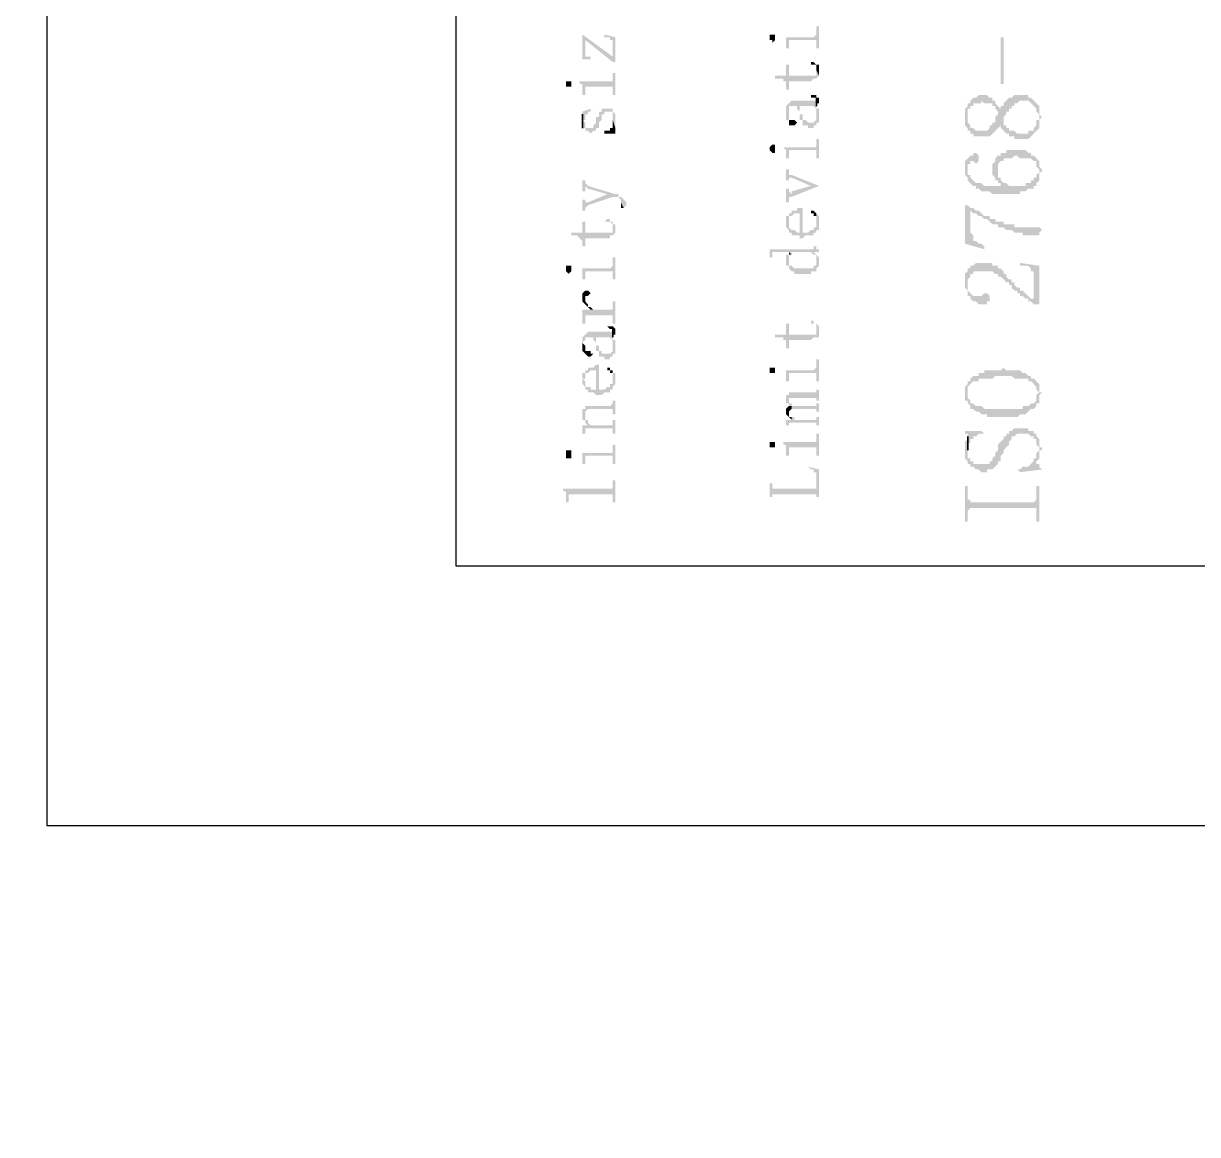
# Model space of a CAD drawing. Header units: millimetres. Extents: x 7018 to 13530, y 4187 to 5692.
# Drawn here: x 11232.68 to 11251.93, y 4946.81 to 4965.02 of the extents above; entities that cross this region are included whole.
import ezdxf

# ---------------------------------------------------------------- set-up
doc = ezdxf.new("R2010")
doc.units = ezdxf.units.MM
doc.layers.add('绘图', color=7, linetype='Continuous')

msp = doc.modelspace()

# ---------------------------------------------------------------- hatches: boundary and pattern name
at = {"transparency": 33554559}
for points in [[(11245.136, 4964.797), (11245.181, 4964.797), (11245.181, 4964.752), (11245.181, 4964.707), (11245.181, 4964.662), (11245.181, 4964.617), (11245.227, 4964.617), (11245.227, 4964.707), (11245.227, 4964.752), (11245.678, 4964.752), (11245.678, 4964.617), (11245.723, 4964.617), (11245.723, 4964.978), (11245.678, 4964.978), (11245.678, 4964.842), (11245.678, 4964.842), (11245.633, 4964.797)], [(11241.842, 4964.842), (11241.887, 4964.752), (11242.338, 4964.391), (11242.338, 4964.481)], [(11241.842, 4964.842), (11241.842, 4964.436), (11242.022, 4964.436), (11241.977, 4964.436), (11241.977, 4964.481), (11241.887, 4964.481), (11241.887, 4964.526), (11241.887, 4964.752)], [(11242.203, 4964.842), (11242.203, 4964.797), (11242.293, 4964.797), (11242.293, 4964.752), (11242.338, 4964.752), (11242.338, 4964.707), (11242.338, 4964.391), (11242.383, 4964.391), (11242.383, 4964.797)], [(11244.911, 4964.797), (11244.911, 4964.752), (11244.956, 4964.752), (11244.956, 4964.707), (11244.956, 4964.707), (11245.001, 4964.752), (11245.001, 4964.797), (11245.001, 4964.842), (11244.911, 4964.842)], [(11248.747, 4964.03), (11248.747, 4964.797), (11248.702, 4964.797), (11248.702, 4964.03)], [(11245.588, 4964.346), (11245.678, 4964.346), (11245.678, 4964.301), (11245.678, 4964.256), (11245.678, 4964.256), (11245.723, 4964.165), (11245.723, 4964.256), (11245.723, 4964.301), (11245.723, 4964.346), (11245.678, 4964.346), (11245.633, 4964.391), (11245.588, 4964.391)], [(11241.796, 4964.075), (11241.796, 4964.03), (11241.842, 4964.03), (11241.842, 4963.985), (11241.842, 4963.94), (11241.842, 4963.849), (11241.887, 4963.849), (11241.887, 4963.985), (11242.338, 4963.985), (11242.338, 4963.849), (11242.383, 4963.849), (11242.383, 4964.211), (11242.338, 4964.211), (11242.338, 4964.075), (11242.293, 4964.075)], [(11245.001, 4964.165), (11245.001, 4964.12), (11245.136, 4964.12), (11245.136, 4964.075), (11245.181, 4964.075), (11245.181, 4964.03), (11245.181, 4963.94), (11245.227, 4963.94), (11245.227, 4964.075), (11245.588, 4964.075), (11245.633, 4964.12), (11245.678, 4964.12), (11245.723, 4964.165), (11245.678, 4964.256), (11245.678, 4964.211), (11245.678, 4964.165), (11245.227, 4964.165), (11245.227, 4964.346), (11245.181, 4964.346), (11245.181, 4964.165)], [(11241.571, 4964.03), (11241.571, 4963.985), (11241.661, 4963.985), (11241.661, 4964.03), (11241.661, 4964.075), (11241.571, 4964.075)], [(11245.588, 4963.849), (11245.588, 4963.804), (11245.678, 4963.804), (11245.678, 4963.714), (11245.723, 4963.714), (11245.723, 4963.759), (11245.723, 4963.804), (11245.678, 4963.804), (11245.678, 4963.849), (11245.633, 4963.849)], [(11248.115, 4963.488), (11248.115, 4963.353), (11248.16, 4963.308), (11248.16, 4963.263), (11248.205, 4963.263), (11248.205, 4963.218), (11248.25, 4963.218), (11248.25, 4963.172), (11248.521, 4963.172), (11248.566, 4963.218), (11248.566, 4963.218), (11248.611, 4963.263), (11248.611, 4963.263), (11248.657, 4963.308), (11248.657, 4963.308), (11248.702, 4963.353), (11248.702, 4963.308), (11248.747, 4963.398), (11248.747, 4963.443), (11248.747, 4963.488), (11248.792, 4963.534), (11248.792, 4963.579), (11248.837, 4963.579), (11248.837, 4963.624), (11248.882, 4963.624), (11248.882, 4963.669), (11248.927, 4963.669), (11248.927, 4963.714), (11248.972, 4963.714), (11249.018, 4963.759), (11249.153, 4963.759), (11249.198, 4963.714), (11249.198, 4963.714), (11249.243, 4963.669), (11249.243, 4963.669), (11249.288, 4963.624), (11249.288, 4963.579), (11249.334, 4963.534), (11249.334, 4963.308), (11249.334, 4963.398), (11249.334, 4963.443), (11249.379, 4963.488), (11249.334, 4963.534), (11249.334, 4963.624), (11249.334, 4963.669), (11249.288, 4963.714), (11249.288, 4963.714), (11249.243, 4963.759), (11249.243, 4963.759), (11249.198, 4963.804), (11249.153, 4963.804), (11249.153, 4963.849), (11248.927, 4963.849), (11248.882, 4963.804), (11248.837, 4963.804), (11248.792, 4963.759), (11248.792, 4963.759), (11248.747, 4963.714), (11248.747, 4963.669), (11248.702, 4963.669), (11248.702, 4963.624), (11248.702, 4963.624), (11248.657, 4963.669), (11248.657, 4963.534), (11248.657, 4963.534), (11248.611, 4963.488), (11248.611, 4963.398), (11248.566, 4963.398), (11248.566, 4963.353), (11248.521, 4963.353), (11248.521, 4963.308), (11248.476, 4963.263), (11248.296, 4963.263), (11248.25, 4963.308), (11248.205, 4963.308), (11248.205, 4963.353), (11248.205, 4963.353), (11248.16, 4963.398), (11248.16, 4963.443), (11248.16, 4963.669), (11248.16, 4963.669), (11248.115, 4963.624), (11248.115, 4963.534)], [(11248.16, 4963.669), (11248.16, 4963.488), (11248.16, 4963.624), (11248.205, 4963.624), (11248.205, 4963.669), (11248.25, 4963.669), (11248.25, 4963.714), (11248.386, 4963.714), (11248.386, 4963.759), (11248.431, 4963.714), (11248.566, 4963.714), (11248.566, 4963.669), (11248.611, 4963.669), (11248.611, 4963.624), (11248.657, 4963.579), (11248.657, 4963.669), (11248.657, 4963.669), (11248.611, 4963.714), (11248.611, 4963.759), (11248.566, 4963.759), (11248.566, 4963.804), (11248.521, 4963.804), (11248.476, 4963.849), (11248.341, 4963.849), (11248.296, 4963.804), (11248.25, 4963.804), (11248.205, 4963.759), (11248.205, 4963.714), (11248.16, 4963.714)], [(11241.842, 4963.308), (11241.887, 4963.308), (11241.887, 4963.263), (11241.932, 4963.263), (11241.977, 4963.218), (11241.977, 4963.218), (11242.022, 4963.263), (11242.067, 4963.263), (11242.067, 4963.308), (11242.112, 4963.308), (11242.112, 4963.353), (11242.112, 4963.398), (11242.112, 4963.398), (11242.158, 4963.443), (11242.158, 4963.488), (11242.158, 4963.534), (11242.203, 4963.534), (11242.203, 4963.579), (11242.338, 4963.579), (11242.338, 4963.534), (11242.338, 4963.488), (11242.338, 4963.443), (11242.383, 4963.308), (11242.383, 4963.353), (11242.383, 4963.398), (11242.383, 4963.443), (11242.383, 4963.488), (11242.383, 4963.534), (11242.383, 4963.534), (11242.338, 4963.579), (11242.338, 4963.624), (11242.158, 4963.624), (11242.158, 4963.579), (11242.112, 4963.579), (11242.112, 4963.534), (11242.112, 4963.488), (11242.067, 4963.488), (11242.067, 4963.443), (11242.067, 4963.398), (11242.067, 4963.398), (11242.022, 4963.353), (11242.022, 4963.308), (11241.887, 4963.308), (11241.887, 4963.353), (11241.887, 4963.398), (11241.842, 4963.443)], [(11241.842, 4963.579), (11241.842, 4963.308), (11241.842, 4963.443), (11241.887, 4963.443), (11241.887, 4963.488), (11241.887, 4963.534), (11241.932, 4963.534), (11241.932, 4963.579), (11241.977, 4963.579), (11241.977, 4963.624)], [(11245.181, 4963.579), (11245.181, 4963.534), (11245.181, 4963.488), (11245.181, 4963.443), (11245.227, 4963.443), (11245.227, 4963.579), (11245.227, 4963.624), (11245.227, 4963.669), (11245.362, 4963.669), (11245.362, 4963.624), (11245.362, 4963.624), (11245.407, 4963.579), (11245.407, 4963.534), (11245.407, 4963.669), (11245.633, 4963.669), (11245.678, 4963.624), (11245.678, 4963.579), (11245.678, 4963.534), (11245.678, 4963.488), (11245.723, 4963.624), (11245.678, 4963.624), (11245.678, 4963.669), (11245.678, 4963.759), (11245.272, 4963.759), (11245.227, 4963.714), (11245.227, 4963.714), (11245.181, 4963.669), (11245.181, 4963.624)], [(11245.407, 4963.534), (11245.407, 4963.488), (11245.407, 4963.443), (11245.452, 4963.443), (11245.452, 4963.398), (11245.452, 4963.353), (11245.542, 4963.353), (11245.542, 4963.308), (11245.633, 4963.308), (11245.633, 4963.353), (11245.678, 4963.353), (11245.678, 4963.398), (11245.723, 4963.398), (11245.723, 4963.443), (11245.723, 4963.488), (11245.723, 4963.534), (11245.723, 4963.579), (11245.723, 4963.624), (11245.678, 4963.488), (11245.678, 4963.443), (11245.678, 4963.443), (11245.633, 4963.398), (11245.542, 4963.398), (11245.497, 4963.443), (11245.452, 4963.443), (11245.452, 4963.488), (11245.452, 4963.534), (11245.407, 4963.534), (11245.407, 4963.579), (11245.407, 4963.669), (11245.407, 4963.669)], [(11242.203, 4963.263), (11242.203, 4963.218), (11242.383, 4963.218), (11242.383, 4963.263), (11242.383, 4963.308), (11242.338, 4963.443), (11242.338, 4963.398), (11242.338, 4963.353), (11242.338, 4963.308), (11242.293, 4963.308), (11242.293, 4963.263), (11242.248, 4963.263)], [(11245.227, 4963.443), (11245.227, 4963.398), (11245.227, 4963.353), (11245.317, 4963.353), (11245.362, 4963.398), (11245.362, 4963.398), (11245.317, 4963.443), (11245.227, 4963.443), (11245.227, 4963.488), (11245.227, 4963.579)], [(11248.702, 4963.308), (11248.747, 4963.263), (11248.747, 4963.263), (11248.792, 4963.218), (11248.837, 4963.218), (11248.837, 4963.172), (11248.927, 4963.172), (11248.927, 4963.127), (11249.153, 4963.127), (11249.198, 4963.172), (11249.198, 4963.172), (11249.243, 4963.218), (11249.243, 4963.218), (11249.288, 4963.263), (11249.288, 4963.263), (11249.334, 4963.308), (11249.334, 4963.488), (11249.334, 4963.443), (11249.288, 4963.443), (11249.288, 4963.353), (11249.243, 4963.308), (11249.243, 4963.263), (11249.153, 4963.263), (11249.153, 4963.218), (11248.972, 4963.218), (11248.927, 4963.263), (11248.837, 4963.263), (11248.837, 4963.308), (11248.792, 4963.308), (11248.792, 4963.353), (11248.747, 4963.353), (11248.747, 4963.398)], [(11244.911, 4962.947), (11244.911, 4962.947), (11244.956, 4962.902), (11245.001, 4962.902), (11245.001, 4962.947), (11245.001, 4962.992), (11245.001, 4963.037), (11244.956, 4963.037), (11244.911, 4962.992), (11244.911, 4962.992)], [(11245.136, 4962.992), (11245.136, 4962.992), (11245.181, 4962.947), (11245.181, 4962.902), (11245.181, 4962.857), (11245.181, 4962.811), (11245.227, 4962.811), (11245.227, 4962.902), (11245.227, 4962.947), (11245.678, 4962.947), (11245.678, 4962.902), (11245.678, 4962.811), (11245.723, 4962.811), (11245.723, 4963.127), (11245.678, 4963.127), (11245.678, 4963.037), (11245.678, 4962.992), (11245.633, 4962.992)], [(11248.16, 4962.811), (11248.16, 4962.631), (11248.16, 4962.721), (11248.205, 4962.721), (11248.205, 4962.766), (11248.25, 4962.766), (11248.296, 4962.721), (11248.296, 4962.721), (11248.341, 4962.766), (11248.341, 4962.857), (11248.341, 4962.857), (11248.296, 4962.902), (11248.25, 4962.902), (11248.25, 4962.857), (11248.205, 4962.857)], [(11248.566, 4962.631), (11248.566, 4962.586), (11248.566, 4962.541), (11248.611, 4962.495), (11248.611, 4962.45), (11248.657, 4962.45), (11248.657, 4962.676), (11248.657, 4962.721), (11248.702, 4962.766), (11248.747, 4962.766), (11248.747, 4962.811), (11248.882, 4962.811), (11248.927, 4962.857), (11248.972, 4962.857), (11249.018, 4962.811), (11249.198, 4962.811), (11249.243, 4962.766), (11249.288, 4962.766), (11249.288, 4962.676), (11249.334, 4962.631), (11249.334, 4962.45), (11249.334, 4962.586), (11249.379, 4962.586), (11249.379, 4962.631), (11249.334, 4962.676), (11249.334, 4962.766), (11249.288, 4962.811), (11249.288, 4962.811), (11249.243, 4962.857), (11249.198, 4962.857), (11249.198, 4962.902), (11249.153, 4962.902), (11249.108, 4962.947), (11248.792, 4962.947), (11248.792, 4962.902), (11248.702, 4962.902), (11248.702, 4962.857), (11248.657, 4962.857), (11248.611, 4962.811), (11248.611, 4962.766), (11248.566, 4962.721), (11248.566, 4962.676)], [(11248.115, 4962.676), (11248.115, 4962.586), (11248.115, 4962.541), (11248.16, 4962.495), (11248.16, 4962.45), (11248.205, 4962.405), (11248.205, 4962.405), (11248.25, 4962.36), (11248.296, 4962.36), (11248.296, 4962.315), (11248.341, 4962.315), (11248.386, 4962.27), (11248.521, 4962.27), (11248.566, 4962.225), (11249.018, 4962.225), (11249.018, 4962.27), (11249.108, 4962.27), (11249.153, 4962.315), (11249.243, 4962.315), (11249.243, 4962.36), (11249.288, 4962.36), (11249.288, 4962.405), (11249.334, 4962.45), (11249.334, 4962.631), (11249.334, 4962.586), (11249.288, 4962.541), (11249.288, 4962.495), (11249.243, 4962.495), (11249.243, 4962.45), (11249.198, 4962.45), (11249.198, 4962.405), (11249.108, 4962.405), (11249.108, 4962.36), (11248.837, 4962.36), (11248.792, 4962.405), (11248.747, 4962.36), (11248.431, 4962.36), (11248.386, 4962.405), (11248.296, 4962.405), (11248.25, 4962.45), (11248.25, 4962.45), (11248.205, 4962.495), (11248.205, 4962.541), (11248.16, 4962.541), (11248.16, 4962.631), (11248.16, 4962.811), (11248.115, 4962.766), (11248.115, 4962.721), (11248.115, 4962.721)], [(11245.181, 4962.631), (11245.181, 4962.45), (11245.227, 4962.45), (11245.227, 4962.495), (11245.272, 4962.495), (11245.588, 4962.36), (11245.723, 4962.36), (11245.272, 4962.541), (11245.227, 4962.541), (11245.227, 4962.586), (11245.227, 4962.631)], [(11248.657, 4962.45), (11248.657, 4962.405), (11248.702, 4962.405), (11248.702, 4962.36), (11248.747, 4962.36), (11248.792, 4962.405), (11248.747, 4962.405), (11248.702, 4962.45), (11248.702, 4962.495), (11248.657, 4962.495), (11248.657, 4962.541), (11248.657, 4962.631)], [(11241.842, 4962.45), (11241.842, 4962.27), (11241.887, 4962.27), (11241.887, 4962.315), (11241.887, 4962.36), (11241.932, 4962.315), (11242.248, 4962.225), (11242.248, 4962.225), (11242.338, 4962.18), (11242.428, 4962.18), (11242.473, 4962.134), (11242.473, 4962.089), (11242.519, 4961.999), (11242.519, 4961.999), (11242.564, 4962.044), (11242.564, 4962.089), (11242.564, 4962.089), (11242.519, 4962.134), (11242.519, 4962.134), (11242.473, 4962.18), (11242.428, 4962.18), (11242.428, 4962.225), (11242.383, 4962.225), (11241.932, 4962.36), (11241.887, 4962.405), (11241.887, 4962.45), (11241.887, 4962.45)], [(11245.181, 4962.315), (11245.181, 4962.089), (11245.227, 4962.089), (11245.227, 4962.134), (11245.227, 4962.18), (11245.272, 4962.18), (11245.723, 4962.36), (11245.588, 4962.36), (11245.272, 4962.27), (11245.272, 4962.225), (11245.227, 4962.27), (11245.227, 4962.315)], [(11241.842, 4962.134), (11241.842, 4961.954), (11241.887, 4961.954), (11241.887, 4961.999), (11241.887, 4961.999), (11241.932, 4962.044), (11242.338, 4962.18), (11242.248, 4962.225), (11241.932, 4962.089), (11241.887, 4962.089), (11241.887, 4962.134), (11241.887, 4962.134)], [(11242.473, 4962.044), (11242.473, 4961.999), (11242.519, 4961.999), (11242.473, 4962.089)], [(11245.181, 4961.864), (11245.227, 4961.773), (11245.227, 4961.819), (11245.227, 4961.864), (11245.272, 4961.864), (11245.317, 4961.909), (11245.407, 4961.909), (11245.407, 4961.503), (11245.452, 4961.503), (11245.497, 4961.548), (11245.633, 4961.548), (11245.633, 4961.593), (11245.678, 4961.593), (11245.678, 4961.638), (11245.723, 4961.638), (11245.723, 4961.683), (11245.723, 4961.728), (11245.723, 4961.773), (11245.723, 4961.819), (11245.723, 4961.864), (11245.723, 4961.864), (11245.678, 4961.909), (11245.678, 4961.773), (11245.678, 4961.728), (11245.678, 4961.683), (11245.633, 4961.683), (11245.633, 4961.638), (11245.588, 4961.638), (11245.542, 4961.593), (11245.452, 4961.593), (11245.452, 4961.999), (11245.362, 4961.999), (11245.362, 4961.954), (11245.272, 4961.954), (11245.272, 4961.909), (11245.227, 4961.909), (11245.227, 4961.864)], [(11245.588, 4961.954), (11245.588, 4961.909), (11245.633, 4961.909), (11245.633, 4961.864), (11245.678, 4961.864), (11245.678, 4961.819), (11245.678, 4961.773), (11245.678, 4961.909), (11245.678, 4961.909), (11245.633, 4961.954)], [(11248.115, 4962.044), (11248.115, 4961.412), (11248.431, 4961.322), (11248.431, 4961.367), (11248.386, 4961.412), (11248.341, 4961.412), (11248.296, 4961.457), (11248.25, 4961.457), (11248.25, 4961.548), (11248.205, 4961.593), (11248.205, 4961.999), (11248.16, 4962.044)], [(11248.205, 4961.999), (11248.205, 4961.954), (11248.25, 4961.909), (11248.296, 4961.909), (11248.341, 4961.864), (11248.386, 4961.864), (11248.431, 4961.819), (11248.476, 4961.819), (11248.521, 4961.773), (11248.521, 4961.773), (11248.566, 4961.728), (11248.657, 4961.728), (11248.657, 4961.683), (11248.747, 4961.683), (11248.792, 4961.638), (11248.882, 4961.638), (11248.927, 4961.593), (11249.063, 4961.593), (11249.063, 4961.548), (11249.334, 4961.548), (11249.334, 4961.593), (11249.379, 4961.638), (11249.334, 4961.683), (11248.927, 4961.683), (11248.927, 4961.728), (11248.747, 4961.728), (11248.747, 4961.773), (11248.611, 4961.773), (11248.611, 4961.819), (11248.521, 4961.819), (11248.521, 4961.864), (11248.431, 4961.864), (11248.386, 4961.909), (11248.386, 4961.909), (11248.341, 4961.954), (11248.296, 4961.954), (11248.25, 4961.999)], [(11241.661, 4961.593), (11241.661, 4961.548), (11241.751, 4961.548), (11241.796, 4961.503), (11241.796, 4961.503), (11241.842, 4961.457), (11241.842, 4961.367), (11241.887, 4961.367), (11241.887, 4961.503), (11242.293, 4961.503), (11242.293, 4961.548), (11242.338, 4961.548), (11242.338, 4961.683), (11242.338, 4961.638), (11242.338, 4961.593), (11241.887, 4961.593), (11241.887, 4961.773), (11241.842, 4961.773), (11241.842, 4961.593)], [(11242.203, 4961.773), (11242.293, 4961.773), (11242.338, 4961.728), (11242.338, 4961.683), (11242.338, 4961.548), (11242.383, 4961.593), (11242.383, 4961.638), (11242.383, 4961.728), (11242.338, 4961.728), (11242.338, 4961.773), (11242.293, 4961.773), (11242.293, 4961.819), (11242.248, 4961.819)], [(11245.181, 4961.773), (11245.181, 4961.728), (11245.181, 4961.683), (11245.181, 4961.683), (11245.227, 4961.638), (11245.227, 4961.593), (11245.272, 4961.593), (11245.272, 4961.548), (11245.407, 4961.548), (11245.407, 4961.503), (11245.407, 4961.593), (11245.362, 4961.593), (11245.317, 4961.638), (11245.272, 4961.638), (11245.227, 4961.683), (11245.227, 4961.728), (11245.227, 4961.773), (11245.181, 4961.864), (11245.181, 4961.819)], [(11244.865, 4961.322), (11244.911, 4961.322), (11244.911, 4961.277), (11244.911, 4961.187), (11244.956, 4961.187), (11244.956, 4961.232), (11244.956, 4961.277), (11245.227, 4961.277), (11245.272, 4961.232), (11245.272, 4961.277), (11245.588, 4961.277), (11245.633, 4961.232), (11245.633, 4961.277), (11245.723, 4961.277), (11245.723, 4961.322), (11245.678, 4961.322), (11245.678, 4961.367), (11245.678, 4961.412), (11245.678, 4961.367), (11245.633, 4961.367), (11245.633, 4961.322)], [(11241.796, 4961.006), (11241.842, 4961.006), (11241.842, 4960.961), (11241.842, 4960.871), (11241.842, 4960.826), (11241.887, 4960.826), (11241.887, 4960.916), (11241.887, 4960.961), (11242.338, 4960.961), (11242.338, 4960.826), (11242.383, 4960.826), (11242.383, 4961.187), (11242.338, 4961.187), (11242.338, 4961.051), (11242.338, 4961.051), (11242.293, 4961.006)], [(11245.181, 4961.142), (11245.181, 4961.096), (11245.181, 4961.051), (11245.227, 4961.051), (11245.227, 4961.006), (11245.227, 4961.006), (11245.272, 4960.961), (11245.317, 4960.961), (11245.317, 4960.916), (11245.588, 4960.916), (11245.588, 4960.961), (11245.678, 4960.961), (11245.678, 4961.006), (11245.678, 4961.142), (11245.678, 4961.096), (11245.678, 4961.051), (11245.633, 4961.051), (11245.633, 4961.006), (11245.317, 4961.006), (11245.272, 4961.051), (11245.227, 4961.051), (11245.227, 4961.096), (11245.227, 4961.232), (11245.181, 4961.232), (11245.181, 4961.187)], [(11245.227, 4961.232), (11245.227, 4961.142), (11245.227, 4961.187), (11245.227, 4961.232), (11245.272, 4961.232), (11245.227, 4961.277), (11245.227, 4961.277)], [(11245.633, 4961.232), (11245.678, 4961.232), (11245.678, 4961.187), (11245.678, 4961.142), (11245.678, 4961.006), (11245.723, 4961.051), (11245.723, 4961.096), (11245.723, 4961.142), (11245.723, 4961.187), (11245.723, 4961.187), (11245.678, 4961.232), (11245.678, 4961.232), (11245.633, 4961.277), (11245.633, 4961.277)], [(11241.571, 4961.006), (11241.571, 4960.961), (11241.571, 4960.961), (11241.616, 4960.916), (11241.616, 4960.916), (11241.661, 4960.961), (11241.661, 4961.006), (11241.661, 4961.051), (11241.571, 4961.051)], [(11248.115, 4960.78), (11248.115, 4960.69), (11248.115, 4960.69), (11248.16, 4960.645), (11248.16, 4960.6), (11248.16, 4960.78), (11248.16, 4960.826), (11248.205, 4960.871), (11248.205, 4960.916), (11248.25, 4960.916), (11248.25, 4960.961), (11248.566, 4960.961), (11248.611, 4960.916), (11248.657, 4960.916), (11248.657, 4960.871), (11248.702, 4960.871), (11248.747, 4960.826), (11248.747, 4960.826), (11248.792, 4960.78), (11248.837, 4960.78), (11248.837, 4960.735), (11248.882, 4960.735), (11248.882, 4960.69), (11248.927, 4960.645), (11248.972, 4960.645), (11248.972, 4960.6), (11249.018, 4960.6), (11249.018, 4960.555), (11249.063, 4960.555), (11249.108, 4960.51), (11249.153, 4960.51), (11249.153, 4960.465), (11249.198, 4960.465), (11249.243, 4960.419), (11249.243, 4960.51), (11249.198, 4960.51), (11249.153, 4960.555), (11249.153, 4960.555), (11249.108, 4960.6), (11249.063, 4960.645), (11249.018, 4960.645), (11249.018, 4960.69), (11248.972, 4960.69), (11248.927, 4960.735), (11248.927, 4960.78), (11248.882, 4960.78), (11248.882, 4960.826), (11248.837, 4960.826), (11248.792, 4960.871), (11248.792, 4960.916), (11248.747, 4960.916), (11248.747, 4960.961), (11248.702, 4961.006), (11248.657, 4961.006), (11248.657, 4961.051), (11248.566, 4961.051), (11248.566, 4961.096), (11248.296, 4961.096), (11248.25, 4961.051), (11248.205, 4961.051), (11248.205, 4961.006), (11248.16, 4961.006), (11248.16, 4960.961), (11248.16, 4960.961), (11248.115, 4960.916), (11248.115, 4960.871), (11248.115, 4960.826)], [(11249.018, 4961.096), (11249.018, 4961.051), (11249.153, 4961.051), (11249.198, 4961.006), (11249.198, 4960.961), (11249.243, 4960.961), (11249.243, 4960.419), (11249.334, 4960.419), (11249.334, 4961.051)], [(11248.16, 4960.6), (11248.16, 4960.555), (11248.205, 4960.555), (11248.205, 4960.51), (11248.205, 4960.51), (11248.25, 4960.465), (11248.296, 4960.465), (11248.341, 4960.419), (11248.476, 4960.419), (11248.476, 4960.465), (11248.521, 4960.465), (11248.521, 4960.555), (11248.521, 4960.555), (11248.476, 4960.6), (11248.431, 4960.6), (11248.386, 4960.555), (11248.25, 4960.555), (11248.205, 4960.6), (11248.205, 4960.6), (11248.16, 4960.645), (11248.16, 4960.69), (11248.16, 4960.735)], [(11241.842, 4960.555), (11241.842, 4960.51), (11241.842, 4960.465), (11241.842, 4960.465), (11241.887, 4960.419), (11241.887, 4960.51), (11241.887, 4960.555), (11241.932, 4960.555), (11241.977, 4960.6), (11241.977, 4960.6), (11241.932, 4960.645), (11241.887, 4960.645), (11241.842, 4960.6)], [(11241.842, 4960.329), (11241.842, 4960.284), (11241.842, 4960.239), (11241.842, 4960.194), (11241.842, 4960.103), (11241.887, 4960.103), (11241.887, 4960.239), (11242.338, 4960.239), (11242.338, 4960.103), (11242.383, 4960.103), (11242.383, 4960.465), (11242.338, 4960.465), (11242.338, 4960.374), (11242.338, 4960.329), (11241.977, 4960.329)], [(11241.887, 4960.419), (11241.887, 4960.419), (11241.932, 4960.374), (11241.932, 4960.374), (11241.977, 4960.329), (11242.022, 4960.329), (11241.977, 4960.374), (11241.932, 4960.374), (11241.932, 4960.419), (11241.932, 4960.419), (11241.887, 4960.465), (11241.887, 4960.51), (11241.887, 4960.51)], [(11245.588, 4960.103), (11245.678, 4960.103), (11245.678, 4960.058), (11245.678, 4960.013), (11245.678, 4960.013), (11245.723, 4959.878), (11245.723, 4959.923), (11245.723, 4959.968), (11245.723, 4960.058), (11245.723, 4960.058), (11245.678, 4960.103), (11245.633, 4960.103), (11245.633, 4960.149), (11245.588, 4960.149)], [(11241.842, 4959.788), (11241.842, 4959.742), (11241.842, 4959.697), (11241.842, 4959.652), (11241.842, 4959.788), (11241.842, 4959.788), (11241.887, 4959.833), (11241.887, 4959.878), (11242.022, 4959.878), (11242.022, 4959.833), (11242.022, 4959.833), (11242.067, 4959.788), (11242.067, 4959.742), (11242.067, 4959.878), (11242.293, 4959.878), (11242.338, 4959.833), (11242.338, 4959.788), (11242.338, 4959.742), (11242.338, 4959.697), (11242.338, 4959.833), (11242.338, 4959.878), (11242.338, 4959.968), (11241.932, 4959.968), (11241.887, 4959.923), (11241.887, 4959.923), (11241.842, 4959.878), (11241.842, 4959.833)], [(11242.248, 4960.058), (11242.248, 4960.058), (11242.293, 4960.013), (11242.338, 4960.013), (11242.338, 4959.923), (11242.383, 4959.923), (11242.383, 4959.968), (11242.383, 4960.013), (11242.383, 4960.013), (11242.338, 4960.058), (11242.293, 4960.058)], [(11245.001, 4959.923), (11245.001, 4959.878), (11245.136, 4959.878), (11245.136, 4959.833), (11245.181, 4959.833), (11245.181, 4959.788), (11245.181, 4959.697), (11245.227, 4959.697), (11245.227, 4959.833), (11245.588, 4959.833), (11245.633, 4959.878), (11245.723, 4959.878), (11245.678, 4960.013), (11245.678, 4959.968), (11245.678, 4959.923), (11245.227, 4959.923), (11245.227, 4960.103), (11245.181, 4960.103), (11245.181, 4959.923)], [(11241.842, 4959.652), (11241.887, 4959.607), (11241.887, 4959.607), (11241.932, 4959.562), (11241.977, 4959.562), (11242.022, 4959.607), (11241.977, 4959.607), (11241.977, 4959.652), (11241.887, 4959.652), (11241.887, 4959.697), (11241.887, 4959.742), (11241.842, 4959.788)], [(11242.067, 4959.742), (11242.067, 4959.697), (11242.067, 4959.652), (11242.112, 4959.652), (11242.112, 4959.607), (11242.112, 4959.562), (11242.203, 4959.562), (11242.203, 4959.517), (11242.293, 4959.517), (11242.293, 4959.562), (11242.338, 4959.562), (11242.338, 4959.607), (11242.383, 4959.607), (11242.383, 4959.652), (11242.383, 4959.697), (11242.383, 4959.788), (11242.383, 4959.833), (11242.338, 4959.833), (11242.338, 4959.697), (11242.338, 4959.652), (11242.338, 4959.652), (11242.293, 4959.607), (11242.158, 4959.607), (11242.158, 4959.652), (11242.112, 4959.652), (11242.112, 4959.697), (11242.112, 4959.742), (11242.067, 4959.742), (11242.067, 4959.788), (11242.067, 4959.878), (11242.067, 4959.878)], [(11241.842, 4959.291), (11241.842, 4959.201), (11241.887, 4959.201), (11241.887, 4959.246), (11241.887, 4959.291), (11241.932, 4959.291), (11241.977, 4959.336), (11242.067, 4959.336), (11242.067, 4958.93), (11242.158, 4958.93), (11242.203, 4958.975), (11242.293, 4958.975), (11242.293, 4959.02), (11242.338, 4959.02), (11242.338, 4959.065), (11242.338, 4959.065), (11242.383, 4959.111), (11242.383, 4959.156), (11242.383, 4959.201), (11242.383, 4959.246), (11242.383, 4959.291), (11242.338, 4959.291), (11242.338, 4959.336), (11242.338, 4959.201), (11242.338, 4959.156), (11242.338, 4959.111), (11242.293, 4959.111), (11242.293, 4959.065), (11242.248, 4959.065), (11242.203, 4959.02), (11242.112, 4959.02), (11242.112, 4959.427), (11242.067, 4959.427), (11242.022, 4959.381), (11241.932, 4959.381), (11241.932, 4959.336), (11241.887, 4959.336), (11241.887, 4959.291)], [(11242.203, 4959.381), (11242.248, 4959.381), (11242.248, 4959.336), (11242.293, 4959.336), (11242.293, 4959.291), (11242.338, 4959.291), (11242.338, 4959.246), (11242.338, 4959.201), (11242.338, 4959.336), (11242.293, 4959.336), (11242.293, 4959.381), (11242.248, 4959.381)], [(11244.911, 4959.336), (11244.911, 4959.291), (11245.001, 4959.291), (11245.001, 4959.336), (11245.001, 4959.381), (11244.911, 4959.381)], [(11245.136, 4959.336), (11245.181, 4959.336), (11245.181, 4959.291), (11245.181, 4959.201), (11245.181, 4959.156), (11245.227, 4959.156), (11245.227, 4959.246), (11245.227, 4959.291), (11245.678, 4959.291), (11245.678, 4959.156), (11245.723, 4959.156), (11245.723, 4959.517), (11245.678, 4959.517), (11245.678, 4959.381), (11245.678, 4959.381), (11245.633, 4959.336)], [(11248.16, 4959.111), (11248.16, 4958.975), (11248.16, 4959.02), (11248.16, 4959.065), (11248.205, 4959.111), (11248.205, 4959.111), (11248.25, 4959.156), (11248.341, 4959.156), (11248.341, 4959.201), (11248.566, 4959.201), (11248.611, 4959.246), (11248.882, 4959.246), (11248.927, 4959.201), (11249.153, 4959.201), (11249.153, 4959.156), (11249.198, 4959.156), (11249.243, 4959.111), (11249.243, 4959.111), (11249.288, 4959.065), (11249.288, 4959.02), (11249.334, 4958.975), (11249.334, 4959.111), (11249.288, 4959.156), (11249.288, 4959.156), (11249.243, 4959.201), (11249.198, 4959.201), (11249.198, 4959.246), (11249.153, 4959.246), (11249.108, 4959.291), (11249.063, 4959.291), (11249.018, 4959.336), (11248.792, 4959.336), (11248.747, 4959.381), (11248.702, 4959.336), (11248.431, 4959.336), (11248.431, 4959.291), (11248.341, 4959.291), (11248.341, 4959.246), (11248.25, 4959.246), (11248.205, 4959.201), (11248.205, 4959.156), (11248.16, 4959.156)], [(11241.842, 4959.201), (11241.842, 4959.156), (11241.842, 4959.111), (11241.842, 4959.111), (11241.887, 4959.065), (11241.887, 4959.02), (11241.932, 4959.02), (11241.932, 4958.975), (11242.022, 4958.975), (11242.067, 4958.93), (11242.067, 4959.02), (11241.977, 4959.02), (11241.977, 4959.065), (11241.887, 4959.065), (11241.887, 4959.111), (11241.887, 4959.156), (11241.887, 4959.156), (11241.842, 4959.201), (11241.842, 4959.291), (11241.842, 4959.246)], [(11245.227, 4958.93), (11245.227, 4958.84), (11245.227, 4958.885), (11245.678, 4958.885), (11245.678, 4958.84), (11245.723, 4958.84), (11245.723, 4959.02), (11245.678, 4959.02), (11245.678, 4958.975), (11245.227, 4958.975)], [(11248.115, 4958.975), (11248.115, 4958.84), (11248.16, 4958.84), (11248.16, 4958.795), (11248.16, 4958.795), (11248.205, 4958.75), (11248.205, 4958.704), (11248.25, 4958.704), (11248.296, 4958.659), (11248.341, 4958.659), (11248.386, 4958.614), (11248.476, 4958.614), (11248.476, 4958.569), (11248.972, 4958.569), (11249.018, 4958.614), (11249.108, 4958.614), (11249.153, 4958.659), (11249.153, 4958.659), (11249.198, 4958.704), (11249.243, 4958.704), (11249.288, 4958.75), (11249.288, 4958.795), (11249.334, 4958.795), (11249.334, 4958.885), (11249.334, 4958.93), (11249.379, 4958.975), (11249.334, 4958.975), (11249.334, 4959.065), (11249.334, 4959.111), (11249.334, 4958.975), (11249.334, 4958.975), (11249.288, 4958.93), (11249.288, 4958.885), (11249.288, 4958.84), (11249.243, 4958.795), (11249.198, 4958.795), (11249.153, 4958.75), (11249.063, 4958.75), (11249.063, 4958.704), (11248.431, 4958.704), (11248.386, 4958.75), (11248.296, 4958.75), (11248.25, 4958.795), (11248.205, 4958.795), (11248.205, 4958.84), (11248.16, 4958.885), (11248.16, 4959.111), (11248.16, 4959.111), (11248.115, 4959.065)], [(11241.887, 4958.704), (11241.887, 4958.614), (11241.887, 4958.659), (11241.887, 4958.659), (11241.932, 4958.704), (11242.338, 4958.704), (11242.338, 4958.614), (11242.383, 4958.614), (11242.383, 4958.84), (11242.338, 4958.84), (11242.338, 4958.795), (11242.338, 4958.795), (11242.293, 4958.75), (11241.887, 4958.75)], [(11245.181, 4958.885), (11245.181, 4958.84), (11245.181, 4958.795), (11245.227, 4958.795), (11245.227, 4958.75), (11245.272, 4958.75), (11245.272, 4958.704), (11245.678, 4958.704), (11245.678, 4958.659), (11245.723, 4958.659), (11245.723, 4958.795), (11245.678, 4958.795), (11245.678, 4958.75), (11245.272, 4958.75), (11245.272, 4958.795), (11245.227, 4958.795), (11245.227, 4958.84), (11245.227, 4958.93), (11245.181, 4958.93)], [(11241.842, 4958.614), (11241.842, 4958.569), (11241.842, 4958.524), (11241.887, 4958.524), (11241.887, 4958.479), (11241.887, 4958.479), (11241.932, 4958.434), (11241.932, 4958.479), (11241.932, 4958.524), (11241.887, 4958.524), (11241.887, 4958.569), (11241.887, 4958.704), (11241.842, 4958.704), (11241.842, 4958.659), (11241.842, 4958.659)], [(11245.181, 4958.659), (11245.181, 4958.614), (11245.181, 4958.614), (11245.227, 4958.569), (11245.227, 4958.659), (11245.227, 4958.659), (11245.272, 4958.704), (11245.272, 4958.75), (11245.227, 4958.75), (11245.181, 4958.704), (11245.181, 4958.704)], [(11245.227, 4958.569), (11245.227, 4958.569), (11245.272, 4958.524), (11245.272, 4958.569), (11245.227, 4958.569), (11245.227, 4958.614), (11245.227, 4958.659)], [(11241.842, 4958.434), (11241.842, 4958.388), (11241.842, 4958.343), (11241.842, 4958.298), (11241.887, 4958.298), (11241.887, 4958.343), (11241.887, 4958.388), (11242.338, 4958.388), (11242.338, 4958.343), (11242.338, 4958.298), (11242.383, 4958.298), (11242.383, 4958.524), (11242.338, 4958.524), (11242.338, 4958.479), (11242.338, 4958.434), (11241.977, 4958.434), (11241.932, 4958.479), (11241.932, 4958.434)], [(11245.181, 4958.524), (11245.181, 4958.479), (11245.181, 4958.434), (11245.227, 4958.434), (11245.227, 4958.479), (11245.678, 4958.479), (11245.678, 4958.434), (11245.723, 4958.434), (11245.723, 4958.569), (11245.678, 4958.569), (11245.678, 4958.524), (11245.317, 4958.524), (11245.317, 4958.569), (11245.272, 4958.569), (11245.272, 4958.524)], [(11245.136, 4958.163), (11245.136, 4958.118), (11245.181, 4958.118), (11245.181, 4958.073), (11245.181, 4958.027), (11245.181, 4957.937), (11245.227, 4957.937), (11245.227, 4958.073), (11245.678, 4958.073), (11245.678, 4957.937), (11245.723, 4957.937), (11245.723, 4958.298), (11245.678, 4958.298), (11245.678, 4958.163), (11245.633, 4958.163)], [(11248.115, 4958.027), (11248.115, 4957.892), (11248.115, 4957.892), (11248.16, 4957.847), (11248.16, 4957.802), (11248.205, 4957.802), (11248.205, 4957.757), (11248.25, 4957.757), (11248.296, 4957.711), (11248.341, 4957.711), (11248.386, 4957.666), (11248.476, 4957.666), (11248.476, 4957.711), (11248.566, 4957.711), (11248.611, 4957.757), (11248.611, 4957.757), (11248.657, 4957.802), (11248.657, 4957.847), (11248.702, 4957.847), (11248.702, 4957.937), (11248.747, 4957.982), (11248.747, 4958.027), (11248.792, 4958.073), (11248.792, 4958.073), (11248.837, 4958.118), (11248.837, 4958.163), (11248.837, 4958.163), (11248.882, 4958.208), (11248.882, 4958.253), (11248.927, 4958.253), (11248.972, 4958.298), (11249.153, 4958.298), (11249.198, 4958.253), (11249.243, 4958.253), (11249.243, 4958.208), (11249.288, 4958.208), (11249.288, 4958.118), (11249.334, 4958.073), (11249.334, 4957.892), (11249.334, 4957.937), (11249.334, 4958.027), (11249.379, 4958.027), (11249.379, 4958.073), (11249.334, 4958.073), (11249.334, 4958.208), (11249.334, 4958.208), (11249.288, 4958.253), (11249.288, 4958.298), (11249.243, 4958.298), (11249.243, 4958.343), (11249.153, 4958.343), (11249.153, 4958.388), (11248.927, 4958.388), (11248.882, 4958.343), (11248.837, 4958.343), (11248.837, 4958.298), (11248.792, 4958.298), (11248.792, 4958.253), (11248.747, 4958.253), (11248.747, 4958.208), (11248.702, 4958.163), (11248.702, 4958.163), (11248.657, 4958.118), (11248.657, 4958.027), (11248.611, 4957.982), (11248.611, 4957.937), (11248.566, 4957.892), (11248.566, 4957.847), (11248.521, 4957.847), (11248.521, 4957.802), (11248.25, 4957.802), (11248.25, 4957.847), (11248.205, 4957.847), (11248.205, 4957.892), (11248.16, 4957.892), (11248.16, 4958.208), (11248.115, 4958.163), (11248.115, 4958.118), (11248.115, 4958.073)], [(11248.115, 4958.343), (11248.115, 4958.298), (11248.16, 4958.298), (11248.16, 4958.073), (11248.16, 4958.118), (11248.205, 4958.163), (11248.205, 4958.208), (11248.25, 4958.208), (11248.25, 4958.253), (11248.296, 4958.253), (11248.341, 4958.298), (11248.431, 4958.298), (11248.386, 4958.343)], [(11241.796, 4957.982), (11241.842, 4957.982), (11241.842, 4957.937), (11241.842, 4957.892), (11241.842, 4957.847), (11241.842, 4957.802), (11241.887, 4957.802), (11241.887, 4957.892), (11241.887, 4957.937), (11242.338, 4957.937), (11242.338, 4957.892), (11242.338, 4957.802), (11242.383, 4957.802), (11242.383, 4958.118), (11242.338, 4958.118), (11242.338, 4958.027), (11242.338, 4957.982), (11242.293, 4957.982)], [(11244.911, 4958.118), (11244.911, 4958.073), (11245.001, 4958.073), (11245.001, 4958.118), (11245.001, 4958.163), (11244.911, 4958.163)], [(11249.288, 4957.982), (11249.288, 4957.802), (11249.288, 4957.847), (11249.334, 4957.892), (11249.334, 4958.073), (11249.334, 4958.027)], [(11241.571, 4957.982), (11241.571, 4957.937), (11241.571, 4957.892), (11241.661, 4957.892), (11241.661, 4957.937), (11241.661, 4957.982), (11241.661, 4958.027), (11241.571, 4958.027)], [(11248.972, 4957.711), (11249.018, 4957.666), (11249.379, 4957.711), (11249.334, 4957.757), (11249.334, 4957.802), (11249.288, 4957.802), (11249.288, 4957.982), (11249.288, 4957.892), (11249.243, 4957.892), (11249.243, 4957.847), (11249.243, 4957.847), (11249.198, 4957.802), (11249.198, 4957.802), (11249.153, 4957.757), (11249.063, 4957.757), (11249.018, 4957.711)], [(11245.542, 4957.757), (11245.542, 4957.757), (11245.588, 4957.711), (11245.633, 4957.711), (11245.633, 4957.666), (11245.678, 4957.666), (11245.678, 4957.621), (11245.678, 4957.576), (11245.678, 4957.26), (11245.723, 4957.26), (11245.723, 4957.711)], [(11241.526, 4957.396), (11241.526, 4957.35), (11241.571, 4957.35), (11241.571, 4957.305), (11241.571, 4957.26), (11241.571, 4957.17), (11241.616, 4957.17), (11241.616, 4957.305), (11242.338, 4957.305), (11242.338, 4957.17), (11242.383, 4957.17), (11242.383, 4957.531), (11242.338, 4957.531), (11242.338, 4957.441), (11242.338, 4957.396), (11242.293, 4957.396)], [(11244.911, 4957.486), (11244.911, 4957.26), (11244.956, 4957.26), (11244.956, 4957.305), (11245.678, 4957.305), (11245.678, 4957.26), (11245.678, 4957.441), (11245.678, 4957.396), (11244.956, 4957.396), (11244.956, 4957.486)], [(11248.115, 4957.441), (11248.115, 4956.854), (11248.16, 4956.854), (11248.16, 4957.035), (11248.16, 4957.035), (11248.205, 4957.08), (11249.288, 4957.08), (11249.288, 4957.035), (11249.288, 4956.854), (11249.334, 4956.854), (11249.334, 4957.441), (11249.288, 4957.441), (11249.288, 4957.26), (11249.288, 4957.215), (11249.288, 4957.215), (11249.243, 4957.17), (11248.205, 4957.17), (11248.205, 4957.215), (11248.16, 4957.215), (11248.16, 4957.441)]]:
    msp.add_hatch(color=256, dxfattribs=at).paths.add_polyline_path(points)

# ---------------------------------------------------------------- linework, layer by layer
for p, q in [((11239.765, 5242.873), (11239.765, 4956.132)), ((11239.765, 4956.132), (11649.021, 4956.132))]:
    msp.add_line(p, q)
for points in [[(11653.059, 4951.873), (11653.059, 5248.873), (11233.059, 5248.873), (11233.059, 4951.873)], [(11245.678, 4963.759), (11245.678, 4963.669), (11245.678, 4963.804), (11245.678, 4963.759)], [(11241.842, 4963.398), (11241.842, 4963.353), (11241.842, 4963.308), (11241.842, 4963.534), (11241.842, 4963.488), (11241.842, 4963.443)], [(11242.338, 4959.968), (11242.338, 4959.878), (11242.338, 4960.013), (11242.338, 4959.968)], [(11248.16, 4958.208), (11248.16, 4958.027), (11248.16, 4958.073), (11248.16, 4958.253), (11248.16, 4958.253)]]:
    msp.add_lwpolyline(points, close=True)
at = {"layer": '绘图', "lineweight": 13, "ltscale": 0.2}
for centre, radius, start, end in [((11323.851, 4624.639), 437.429, 88.5439, 88.5439), ((11323.871, 4624.747), 434.829, 88.05782, 88.05782), ((11345.593, 4624.747), 434.829, 88.05782, 88.05782), ((11326.674, 4762.447), 296.9, 89.34067, 89.34067), ((11348.395, 4762.503), 296.9, 89.34067, 89.34067)]:
    msp.add_arc(centre, radius, start, end, dxfattribs=at)

doc.saveas('drawing.dxf')
